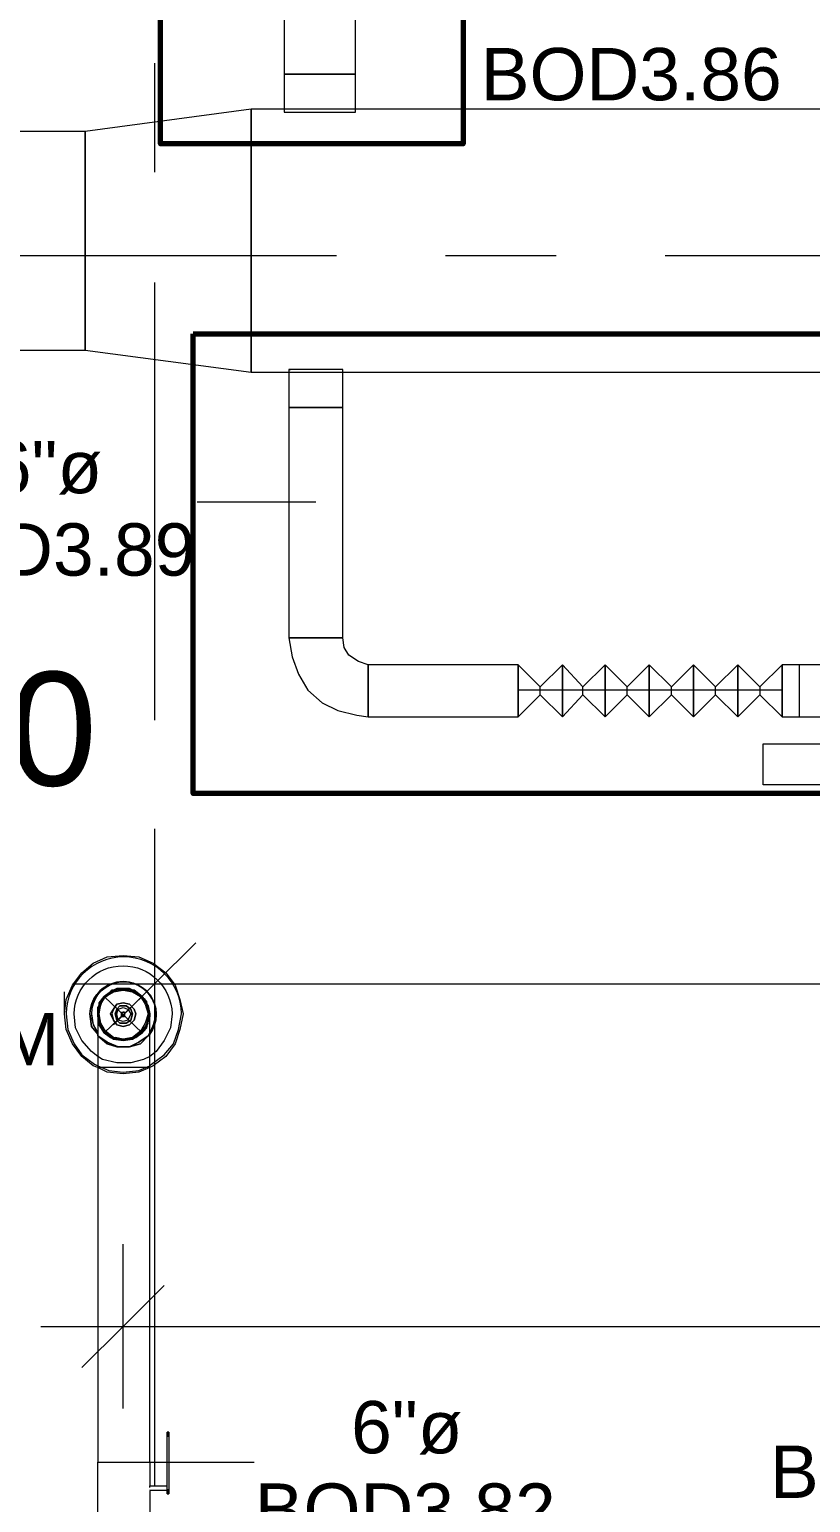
# Model space of a CAD drawing. Header units: metres. Extents: x -2 to 237, y -8 to 52.
# Drawn here: x 39.694 to 41.958, y 10.185 to 14.459 of the extents above; entities that cross this region are included whole.
import ezdxf

# ---------------------------------------------------------------- set-up
doc = ezdxf.new("R2010")
doc.units = ezdxf.units.M
doc.layers.add('HVAC - Ductos', color=5, linetype='Continuous', lineweight=0)
doc.layers.add('PDF_Text', color=7, linetype='Continuous', lineweight=0)
doc.layers.add('PDF_Geometry', color=7, linetype='Continuous', lineweight=0, true_color=0xaaaaaa)
doc.styles.add('PDF Arial-BoldMT-Identity-H', font='arial.ttf')
doc.styles.add('PDF Helvetica', font='')
doc.styles.get('PDF Helvetica').set_extended_font_data('Helvetica')

msp = doc.modelspace()

# ---------------------------------------------------------------- linework, layer by layer
at = {"layer": 'HVAC - Ductos', "lineweight": 0}
for points in [[(40.501, 14.6405), (40.4276, 14.7001), (40.6292, 14.7184), (40.5651, 14.6451), (40.501, 14.6405), (40.4322, 14.5718), (40.4322, 14.329), (40.4368, 14.329), (40.4459, 14.329), (40.4643, 14.329), (40.4872, 14.329), (40.5102, 14.329), (40.5376, 14.329), (40.5605, 14.329), (40.588, 14.329), (40.6063, 14.329), (40.6246, 14.329), (40.6338, 14.329), (40.6384, 14.329), (40.6384, 14.5718), (40.4322, 14.5718), (40.6384, 14.5718), (40.5651, 14.6451)], [(40.6384, 14.2282), (40.6384, 14.329), (40.6338, 14.329), (40.6246, 14.329), (40.6063, 14.329), (40.588, 14.329), (40.5605, 14.329), (40.5376, 14.329), (40.5102, 14.329), (40.4872, 14.329), (40.4643, 14.329), (40.4459, 14.329), (40.4368, 14.329), (40.4322, 14.329), (40.4322, 14.2282)], [(40.4322, 14.2282), (40.4322, 14.219), (40.4368, 14.219), (40.4459, 14.219), (40.4643, 14.219), (40.4872, 14.219), (40.5102, 14.219), (40.5376, 14.219), (40.5605, 14.219), (40.588, 14.219), (40.6063, 14.219), (40.6246, 14.219), (40.6338, 14.219), (40.6384, 14.219), (40.6384, 14.2282)], [(40.6018, 13.4631), (40.6018, 13.4722), (40.5972, 13.4722), (40.588, 13.4722), (40.5788, 13.4722), (40.5605, 13.4722), (40.5422, 13.4722), (40.5238, 13.4722), (40.5056, 13.4722), (40.4872, 13.4722), (40.4689, 13.4722), (40.4597, 13.4722), (40.4505, 13.4722), (40.4459, 13.4722), (40.4459, 13.4631)], [(40.4459, 13.4722), (40.4505, 13.4722)], [(40.4459, 13.4631), (40.4459, 13.3623), (40.4505, 13.3623), (40.4597, 13.3623), (40.4689, 13.3623), (40.4872, 13.3623), (40.5056, 13.3623), (40.5238, 13.3623), (40.5422, 13.3623), (40.5605, 13.3623), (40.5788, 13.3623), (40.588, 13.3623), (40.5972, 13.3623), (40.6018, 13.3623), (40.6018, 13.4631)], [(40.6018, 13.4722), (40.5972, 13.4722)], [(40.5238, 13.0874), (40.1802, 13.0874)], [(41.1103, 12.6154), (40.6751, 12.6154), (40.6751, 12.6063), (40.6751, 12.5926), (40.6751, 12.5788), (40.6751, 12.5605), (40.6751, 12.5422), (40.6751, 12.5192), (40.6751, 12.5009), (40.6751, 12.4872), (40.6751, 12.4734), (40.6751, 12.4689), (40.6751, 12.4643), (41.1103, 12.4643), (41.1103, 12.6154), (41.1744, 12.5514), (41.2386, 12.6154), (41.2386, 12.4643), (41.1744, 12.5284), (41.1744, 12.5514)], [(41.2981, 12.5284), (41.2386, 12.4643), (41.2386, 12.6154), (41.2981, 12.5514), (41.3623, 12.6154), (41.3623, 12.4643), (41.2981, 12.5284), (41.2981, 12.5514)], [(41.4265, 12.5284), (41.3623, 12.4643), (41.3623, 12.6154), (41.4265, 12.5514), (41.4906, 12.6154), (41.4906, 12.4643), (41.4265, 12.5284), (41.4265, 12.5514)], [(41.5547, 12.5284), (41.4906, 12.4643), (41.4906, 12.6154), (41.5547, 12.5514), (41.6188, 12.6154), (41.6188, 12.4643), (41.5547, 12.5284), (41.5547, 12.5514)], [(41.683, 12.5284), (41.6188, 12.4643), (41.6188, 12.6154), (41.683, 12.5514), (41.7472, 12.6154), (41.7472, 12.4643), (41.683, 12.5284), (41.683, 12.5514)], [(41.8113, 12.5284), (41.7472, 12.4643), (41.7472, 12.6154), (41.8113, 12.5514), (41.8755, 12.6154), (41.8755, 12.4643), (41.8755, 12.6154)], [(41.9899, 12.6154), (41.9259, 12.6154), (41.8755, 12.6154), (41.8755, 12.6109), (41.8755, 12.6063), (41.8755, 12.5926), (41.8755, 12.5788), (41.8755, 12.5605), (41.8755, 12.5422), (41.8755, 12.5238), (41.8755, 12.5055), (41.8755, 12.4872), (41.8755, 12.478), (41.8755, 12.4689), (41.8755, 12.4643), (41.8755, 12.4689), (41.8755, 12.478), (41.8755, 12.4872), (41.8755, 12.5055), (41.8755, 12.5238), (41.8755, 12.5422), (41.8755, 12.5605), (41.8755, 12.5788), (41.8755, 12.5926), (41.8755, 12.6063), (41.8755, 12.6109)], [(41.8755, 12.6154), (41.8755, 12.6154)], [(41.9259, 12.4643), (41.9259, 12.4689), (41.9259, 12.4734), (41.9259, 12.4872), (41.9259, 12.5009), (41.9259, 12.5192), (41.9259, 12.5422), (41.9259, 12.5605), (41.9259, 12.5788), (41.9259, 12.5926), (41.9259, 12.6063), (41.9259, 12.6154)], [(41.9259, 12.4872), (41.9259, 12.5055), (41.9259, 12.5238), (41.9259, 12.5422), (41.9259, 12.5605), (41.9259, 12.5788), (41.9259, 12.5926)], [(41.8755, 12.5422), (41.4906, 12.5422), (41.1103, 12.5422)], [(41.1103, 12.4643), (41.1744, 12.5284)], [(41.8113, 12.5514), (41.8113, 12.5284), (41.8755, 12.4643), (41.9259, 12.4643), (41.9899, 12.4643)], [(40.0566, 11.9282), (40.0566, 11.69), (40.0566, 11.4518)], [(40.1756, 11.8091), (40.0566, 11.69), (39.9374, 11.5708)], [(39.8916, 11.5984), (39.8916, 11.5938), (39.8916, 11.5754), (39.8916, 11.548), (39.8916, 11.5113), (39.8916, 11.4655), (39.8916, 11.4472), (39.8779, 11.4518), (39.8458, 11.4792), (39.8183, 11.5159), (39.7999, 11.5571), (39.7953, 11.6029), (39.7999, 11.6442), (39.8183, 11.6854), (39.8458, 11.7221), (39.8779, 11.7495), (39.9191, 11.7679), (39.9649, 11.7724), (40.0107, 11.7679), (40.052, 11.7495), (40.0886, 11.7221), (40.1161, 11.6854), (40.1299, 11.6442), (40.139, 11.6029), (40.1299, 11.5571), (40.1161, 11.5159), (40.0886, 11.4792), (40.052, 11.4518), (40.0428, 11.4472), (40.0428, 11.493), (40.0428, 11.5342), (40.0428, 11.5662), (40.0428, 11.5892), (40.0428, 11.5984)], [(39.8183, 11.69), (45.1971, 11.69)], [(39.9099, 11.6533), (39.9374, 11.6716), (39.9328, 11.6716), (39.9145, 11.6533), (39.9282, 11.667), (39.9099, 11.6533), (39.9007, 11.6396), (39.8916, 11.6212), (39.8916, 11.6029), (39.8916, 11.5984)], [(39.8961, 11.6304), (39.9007, 11.6396), (39.9099, 11.6533), (39.9282, 11.667), (39.9328, 11.6716), (39.9374, 11.6716), (39.9466, 11.6762), (39.9649, 11.6762), (39.9832, 11.6762), (39.9924, 11.6716), (39.997, 11.6716), (40.0016, 11.667), (40.0199, 11.6533), (40.029, 11.6396)], [(40.0336, 11.635), (40.0199, 11.6533), (39.997, 11.6716), (39.9924, 11.6716), (39.9649, 11.6762), (39.9466, 11.6762), (39.9282, 11.667), (39.9466, 11.6716), (39.9649, 11.6762), (39.9832, 11.6716), (40.0016, 11.667), (40.0153, 11.6533), (40.029, 11.6396), (40.0199, 11.6533), (40.0016, 11.667), (39.9832, 11.6762), (39.9649, 11.6762), (39.9374, 11.6716)], [(39.9328, 11.6716), (39.9374, 11.6716)], [(39.997, 11.667), (40.0153, 11.6533), (40.0336, 11.6304), (40.0382, 11.6258), (40.0428, 11.6029), (40.0336, 11.6304), (40.0199, 11.6533), (39.9924, 11.6716), (39.9649, 11.6762), (39.942, 11.6716), (39.9649, 11.6762), (39.9924, 11.6716)], [(39.9924, 11.6716), (39.997, 11.6716)], [(39.7953, 11.6029), (39.7953, 11.667)], [(40.0382, 11.5754), (40.0336, 11.5708), (40.0153, 11.548), (40.0016, 11.5388), (39.9832, 11.5296), (39.9649, 11.5296), (39.9466, 11.5296), (39.9282, 11.5388), (39.9145, 11.548), (39.9007, 11.5662), (39.8961, 11.58), (39.8916, 11.6029), (39.8961, 11.6212), (39.9007, 11.6396), (39.9145, 11.6533)], [(39.8916, 11.5938), (39.8916, 11.6029), (39.8916, 11.6212), (39.8961, 11.6258), (39.8961, 11.6304), (39.8961, 11.635), (39.8961, 11.6304), (39.8961, 11.6258)], [(39.8961, 11.6258), (39.8916, 11.6029), (39.8961, 11.5708), (39.9099, 11.548), (39.9374, 11.5296), (39.9649, 11.525), (39.9374, 11.5296), (39.9328, 11.5342), (39.9145, 11.548), (39.9007, 11.5708)], [(39.8961, 11.635), (39.9099, 11.6533), (39.8961, 11.6304)], [(39.9007, 11.6304), (39.9145, 11.6533), (39.9328, 11.667)], [(39.9007, 11.6396), (39.9007, 11.6396)], [(40.0336, 11.6396), (40.029, 11.6396), (40.0382, 11.6212), (40.0382, 11.6029), (40.0382, 11.58), (40.029, 11.5662), (40.0153, 11.548), (39.997, 11.5342), (39.9924, 11.5296), (39.9649, 11.525), (39.9924, 11.5296)], [(40.029, 11.6396), (40.0382, 11.6212), (40.0428, 11.6029), (40.0336, 11.5708), (40.0428, 11.5984)], [(40.0336, 11.6304), (40.0336, 11.6396)], [(40.0382, 11.6258), (40.0336, 11.6304), (40.0336, 11.635), (40.0336, 11.6304), (40.0382, 11.6258), (40.0382, 11.6212), (40.0428, 11.6029), (40.0428, 11.5938)], [(40.0336, 11.6258), (40.0382, 11.6029), (40.0336, 11.5754)], [(39.8916, 11.5938), (39.8916, 11.58), (39.9007, 11.5617), (39.9099, 11.548), (39.9282, 11.5342), (39.9466, 11.5296), (39.9649, 11.525), (39.9832, 11.5296), (40.0016, 11.5342), (40.0199, 11.548), (40.0336, 11.5617), (40.0382, 11.58), (40.0428, 11.5938)], [(40.0428, 11.5984), (40.0428, 11.6029), (40.0428, 11.5984)], [(39.8961, 11.5708), (39.8961, 11.5708)], [(39.9374, 11.5296), (39.9099, 11.548), (39.8961, 11.5708)], [(40.0336, 11.5708), (40.0336, 11.5708)], [(39.9374, 11.5296), (39.9374, 11.5296)], [(39.9924, 11.5342), (39.9649, 11.5296), (39.942, 11.5342)], [(39.9924, 11.5296), (39.9924, 11.5296)], [(40.0428, 11.4792), (40.0244, 11.47), (39.9878, 11.4609), (39.9466, 11.4609), (39.9053, 11.47), (39.8916, 11.4792)], [(39.8916, 11.4518), (39.9237, 11.438), (39.9649, 11.4334), (40.0107, 11.438), (40.0428, 11.4518)], [(40.0428, 11.4472), (40.0107, 11.4334), (39.9649, 11.4288), (39.9191, 11.4334), (39.8916, 11.4472)], [(39.8916, 10.1505), (39.8916, 10.3017), (39.9007, 10.3017), (39.9099, 10.3017), (39.9282, 10.3017), (39.9466, 10.3017), (39.9649, 10.3017), (39.9832, 10.3017), (40.0016, 10.3017), (40.0199, 10.3017), (40.029, 10.3017), (40.0382, 10.3017), (40.0428, 10.3017), (40.0428, 11.4472), (40.0382, 11.4472), (40.029, 11.4472), (40.0199, 11.4472), (40.0016, 11.4472), (39.9832, 11.4472), (39.9649, 11.4472), (39.9466, 11.4472), (39.9282, 11.4472), (39.9099, 11.4472), (39.9007, 11.4472), (39.8916, 11.4472)], [(40.0428, 11.4472), (40.0382, 11.4472), (40.029, 11.4472), (40.0199, 11.4472), (40.0016, 11.4472), (39.9832, 11.4472), (39.9649, 11.4472), (39.9466, 11.4472), (39.9282, 11.4472), (39.9099, 11.4472), (39.9007, 11.4472), (39.8916, 11.4472), (39.8916, 10.3017), (39.9007, 10.3017), (39.9099, 10.3017), (39.9282, 10.3017), (39.9466, 10.3017), (39.9649, 10.3017), (39.9832, 10.3017), (40.0016, 10.3017), (40.0199, 10.3017), (40.029, 10.3017), (40.0382, 10.3017), (40.0428, 10.3017), (40.0428, 10.233), (40.0932, 10.233)], [(39.9649, 10.4575), (39.9649, 10.6957), (39.9649, 10.934)], [(40.084, 10.8149), (39.9649, 10.6957), (39.8458, 10.5766)], [(39.7267, 10.6957), (46.9519, 10.6957), (48.6288, 10.6957), (49.2518, 10.6957), (51.2174, 10.6957), (55.5974, 10.6957)], [(40.0932, 10.3888), (40.0932, 10.3888)], [(40.0978, 10.3888), (40.0932, 10.3888)], [(40.0932, 10.2193), (40.0932, 10.2147), (40.0932, 10.2101), (40.0932, 10.2147), (40.0932, 10.2193), (40.0932, 10.2239), (40.0932, 10.375), (40.0932, 10.3796), (40.0932, 10.3842), (40.0932, 10.3888), (40.0932, 10.3842), (40.0932, 10.3796), (40.0932, 10.375)], [(40.0978, 10.3888), (40.0978, 10.3888)], [(40.0978, 10.375), (40.0978, 10.3796), (40.0978, 10.3842), (40.0978, 10.3888), (40.0978, 10.3842), (40.0978, 10.3796), (40.0978, 10.375), (40.0978, 10.2239), (40.0978, 10.2193), (40.0978, 10.2147), (40.0978, 10.2101), (40.0978, 10.2147), (40.0978, 10.2193), (40.0978, 10.2239)], [(39.9649, 10.3017), (40.3451, 10.3017)], [(40.0428, 10.233), (40.0428, 10.233)], [(40.0428, 10.2285), (40.0428, 10.233)], [(40.0932, 10.2239), (40.0932, 10.2193), (40.0428, 10.2193), (40.0428, 10.1505)], [(40.0428, 10.2239), (40.0428, 10.2239)], [(40.0428, 10.2193), (40.0428, 10.2193)], [(40.0428, 10.2193), (40.0428, 10.2193)], [(40.0428, 10.2193), (40.0428, 10.2193)], [(40.0428, 10.2193), (40.0428, 10.2193)], [(40.0932, 10.2193), (40.0932, 10.2193)], [(40.0932, 10.2101), (40.0932, 10.2147), (40.0932, 10.2101)], [(40.0978, 10.2101), (40.0978, 10.2147), (40.0978, 10.2101)], [(40.0932, 10.2101), (40.0978, 10.2101)]]:
    msp.add_lwpolyline(points, dxfattribs=at)
for points in [[(40.336, 13.4631), (39.855, 13.5272), (39.855, 14.164), (40.336, 14.2282)], [(40.336, 14.2282), (47.9095, 14.2282), (47.9095, 13.4631), (40.336, 13.4631)], [(31.2644, 14.164), (39.855, 14.164), (39.855, 13.5272), (31.2644, 13.5272)], [(40.6018, 13.3623), (40.5972, 13.3623), (40.588, 13.3623), (40.5788, 13.3623), (40.5605, 13.3623), (40.5422, 13.3623), (40.5238, 13.3623), (40.5056, 13.3623), (40.4872, 13.3623), (40.4689, 13.3623), (40.4597, 13.3623), (40.4505, 13.3623), (40.4459, 13.3623), (40.4459, 12.6934), (40.4505, 12.6934), (40.4597, 12.6934), (40.4689, 12.6934), (40.4872, 12.6934), (40.5056, 12.6934), (40.5238, 12.6934), (40.5422, 12.6934), (40.5605, 12.6934), (40.5788, 12.6934), (40.588, 12.6934), (40.5972, 12.6934), (40.6018, 12.6934)], [(40.6751, 12.4643), (40.6751, 12.4689), (40.6751, 12.4734), (40.6751, 12.4872), (40.6751, 12.5009), (40.6751, 12.5192), (40.6751, 12.5422), (40.6751, 12.5605), (40.6751, 12.5788), (40.6751, 12.5926), (40.6751, 12.6063), (40.6751, 12.6154), (40.6476, 12.6246), (40.62, 12.643), (40.6063, 12.6658), (40.6018, 12.6934), (40.5972, 12.6934), (40.588, 12.6934), (40.5788, 12.6934), (40.5605, 12.6934), (40.5422, 12.6934), (40.5238, 12.6934), (40.5056, 12.6934), (40.4872, 12.6934), (40.4689, 12.6934), (40.4597, 12.6934), (40.4505, 12.6934), (40.4459, 12.6934), (40.4551, 12.6384), (40.4735, 12.588), (40.501, 12.5422), (40.5422, 12.5055), (40.588, 12.4826), (40.643, 12.4689)], [(41.1103, 12.6154), (41.1103, 12.6063), (41.1103, 12.5926), (41.1103, 12.5788), (41.1103, 12.5605), (41.1103, 12.5422), (41.1103, 12.5192), (41.1103, 12.5009), (41.1103, 12.4872), (41.1103, 12.4734), (41.1103, 12.4689), (41.1103, 12.4643), (41.1103, 12.4689), (41.1103, 12.4734), (41.1103, 12.4872), (41.1103, 12.5009), (41.1103, 12.5192), (41.1103, 12.5422), (41.1103, 12.5605), (41.1103, 12.5788), (41.1103, 12.5926), (41.1103, 12.6063)], [(41.8755, 12.4643), (41.8755, 12.4734), (41.8755, 12.4872), (41.8755, 12.5101), (41.8755, 12.5422), (41.8755, 12.5696), (41.8755, 12.5926), (41.8755, 12.6109), (41.8755, 12.6154), (41.8755, 12.6109), (41.8755, 12.5926), (41.8755, 12.5696), (41.8755, 12.5422), (41.8755, 12.5101), (41.8755, 12.4872), (41.8755, 12.4689)], [(41.8755, 12.6154), (41.8755, 12.6109), (41.8755, 12.5926), (41.8755, 12.5696), (41.8755, 12.5422), (41.8755, 12.5101), (41.8755, 12.4872), (41.8755, 12.4734), (41.8755, 12.4643), (41.8755, 12.4689), (41.8755, 12.4872), (41.8755, 12.5101), (41.8755, 12.5422), (41.8755, 12.5696), (41.8755, 12.5926), (41.8755, 12.6109)], [(41.8204, 12.2673), (41.8204, 12.3864), (42.2924, 12.3864), (42.2924, 12.2673)], [(40.029, 11.5754), (40.0153, 11.5526), (39.9924, 11.5342), (39.9649, 11.5296), (39.9374, 11.5342), (39.9145, 11.5526), (39.9007, 11.5754), (39.8961, 11.6029), (39.9007, 11.6304), (39.9145, 11.6533), (39.9374, 11.667), (39.9649, 11.6716), (39.9924, 11.667), (40.0153, 11.6533), (40.029, 11.6304), (40.0382, 11.6029)], [(39.8916, 11.5984), (39.8961, 11.5708), (39.8961, 11.5754), (39.8916, 11.6029), (39.8961, 11.6258), (39.8961, 11.6304), (39.8916, 11.6029)], [(39.997, 11.5846), (40.0016, 11.6029), (39.997, 11.5846), (39.9832, 11.5708), (39.9649, 11.5662), (39.9466, 11.5708), (39.9374, 11.5846), (39.9282, 11.6029), (39.9374, 11.6166), (39.9466, 11.6304), (39.9649, 11.635), (39.9832, 11.6304), (39.997, 11.6166), (40.0016, 11.6029), (39.997, 11.6166), (39.9832, 11.6304), (39.9649, 11.635), (39.9466, 11.6304), (39.9374, 11.6166), (39.9328, 11.6029), (39.9374, 11.5846), (39.9466, 11.5708), (39.9649, 11.5662), (39.9832, 11.5708)], [(39.9466, 11.6166), (39.942, 11.6029), (39.9466, 11.6166), (39.9558, 11.6258), (39.974, 11.6258), (39.9878, 11.6166), (39.9924, 11.6029), (39.9878, 11.6166), (39.974, 11.6258), (39.9558, 11.6258)], [(39.8687, 11.6029), (39.8733, 11.5662), (39.8916, 11.5434), (39.8733, 11.5662)], [(39.9878, 11.5846), (39.9924, 11.6029), (39.9878, 11.5846), (39.974, 11.5754), (39.9558, 11.5754), (39.9466, 11.5846), (39.942, 11.6029), (39.9466, 11.5846), (39.9558, 11.5754), (39.974, 11.5754)], [(39.9786, 11.5846), (39.9649, 11.58), (39.9512, 11.5846), (39.9466, 11.6029), (39.9512, 11.6166), (39.9649, 11.6212), (39.9786, 11.6166), (39.9878, 11.6029)], [(39.9649, 11.6075), (39.9604, 11.6029), (39.9604, 11.6075), (39.9695, 11.6075), (39.9695, 11.6029), (39.9695, 11.6075)], [(39.9695, 11.5984), (39.9695, 11.6029), (39.9695, 11.5938), (39.9604, 11.5938), (39.9604, 11.6029), (39.9649, 11.5984)], [(40.0428, 11.548), (40.0382, 11.5388), (40.0107, 11.5204), (39.9832, 11.5067), (39.9512, 11.5067), (39.9191, 11.5204), (39.8916, 11.5388), (39.9191, 11.5159), (39.9466, 11.5067), (39.9832, 11.5067), (40.0153, 11.5159), (40.0382, 11.5388), (40.0428, 11.5434), (40.0382, 11.5388)], [(39.8916, 11.5388), (39.9191, 11.5204), (39.9512, 11.5067), (39.9832, 11.5067), (40.0107, 11.5204), (40.0382, 11.5388), (40.0153, 11.5159), (39.9832, 11.5067), (39.9466, 11.5067), (39.9191, 11.5159), (39.8916, 11.5388), (39.8916, 11.5434), (39.8916, 11.5388), (39.8916, 11.548)], [(40.0199, 11.548), (40.0336, 11.5708), (40.0199, 11.548), (39.9924, 11.5296)]]:
    msp.add_lwpolyline(points, close=True, dxfattribs=at)
for points in [[(40.0428, 11.4518), (40.0474, 11.4564), (40.084, 11.4838), (40.1115, 11.5159), (40.1253, 11.5571), (40.1344, 11.6029, 0.986385), (39.7999, 11.6029), (39.8045, 11.5571), (39.8229, 11.5159), (39.8458, 11.4838), (39.8824, 11.4564), (39.8916, 11.4518)], [(39.8916, 11.4792), (39.8733, 11.493), (39.8458, 11.525), (39.8275, 11.5617), (39.8229, 11.6029, -0.980546), (40.1069, 11.6029), (40.1024, 11.5617), (40.084, 11.525), (40.0611, 11.493), (40.0428, 11.4792)]]:
    msp.add_lwpolyline(points, format="xyb", dxfattribs=at)
msp.add_lwpolyline([(40.0611, 11.6029, 0.970245), (39.8687, 11.6029, -1.355036), (40.0428, 11.5434), (40.0566, 11.5662), (40.0611, 11.6029), (40.052, 11.5708), (40.0428, 11.548, 1.368444), (39.8733, 11.6029), (39.8779, 11.5708), (39.8916, 11.548, -1.368451)], format="xyb", close=True, dxfattribs=at)
at = {"layer": 'PDF_Geometry', "color": 232, "lineweight": 70, "true_color": 0xe91e64}
for points in [[(40.0739, 15.4613), (40.9509, 15.4613), (40.9509, 14.127), (40.0739, 14.127)], [(40.1683, 13.5759), (42.5364, 13.5759), (42.5364, 12.2416), (40.1683, 12.2416)]]:
    msp.add_lwpolyline(points, close=True, dxfattribs=at)
at = {"layer": 'PDF_Geometry', "lineweight": 0}
for points in [[(40.0566, 14.3611), (40.0566, 14.0449)], [(40.5834, 13.8021), (39.3143, 13.8021)], [(41.2203, 13.8021), (40.8995, 13.8021)], [(42.8055, 13.8021), (41.5364, 13.8021)], [(40.0566, 13.7242), (40.0566, 12.4551)], [(40.0566, 12.139), (40.0566, 11.8229)], [(40.0566, 11.5067), (40.0566, 10.233)]]:
    msp.add_lwpolyline(points, dxfattribs=at)
at = {"layer": 'PDF_Geometry', "color": 8, "lineweight": 0, "true_color": 0x808080}
msp.add_lwpolyline([(40.029, 11.6442), (39.9878, 11.6716), (39.942, 11.6716), (39.9053, 11.6442), (39.8916, 11.6029), (39.9053, 11.5571), (39.942, 11.5296), (39.9878, 11.5296), (40.029, 11.5571), (40.0428, 11.6029)], close=True, dxfattribs=at)
for points in [[(39.9099, 11.6533), (40.0199, 11.548)], [(40.0199, 11.6533), (39.9099, 11.548)]]:
    msp.add_lwpolyline(points, dxfattribs=at)

# ---------------------------------------------------------------- texts
at = {"layer": 'PDF_Text', "lineweight": 0, "char_height": 0.1519, "attachment_point": 4, "style": 'PDF Helvetica'}
for s, insert in [('BOD3.86', (41.0018, 14.328)), ('6"ø', (39.5815, 13.1871)), ('BOD3.89', (39.302, 12.9489)), ('100 CFM', (38.9079, 11.5285)), ('6"ø', (40.6261, 10.4014)), ('BOD3.79', (41.8403, 10.2731)), ('BOD3.82', (40.3466, 10.1632))]:
    msp.add_mtext(s, dxfattribs=dict(at, insert=insert))
at = {"layer": 'PDF_Text', "color": 232, "lineweight": 70, "true_color": 0xe91e64, "insert": (39.0958, 12.4274), "char_height": 0.32989, "attachment_point": 4, "style": 'PDF Arial-BoldMT-Identity-H'}
msp.add_mtext('F10', dxfattribs=at)

doc.saveas('drawing.dxf')
